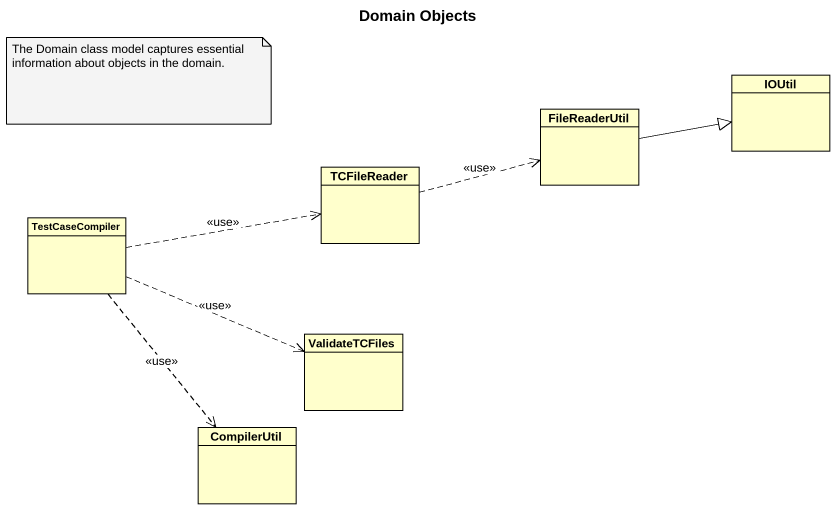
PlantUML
@startuml
title Domain Objects
hide circle
hide empty members
class IOUtil
class FileReaderUtil
class TCFileReader
class TestCaseCompiler
class ValidateTCFiles
class CompilerUtil
FileReaderUtil -right-|> IOUtil
TCFileReader .right.> FileReaderUtil : <<use>>
TestCaseCompiler .right.> TCFileReader : <<use>>
TestCaseCompiler .right.> ValidateTCFiles : <<use>>
TestCaseCompiler ..> CompilerUtil : <<use>>
note as N1
  The Domain class model captures essential information about objects in the domain.
end note
@enduml
